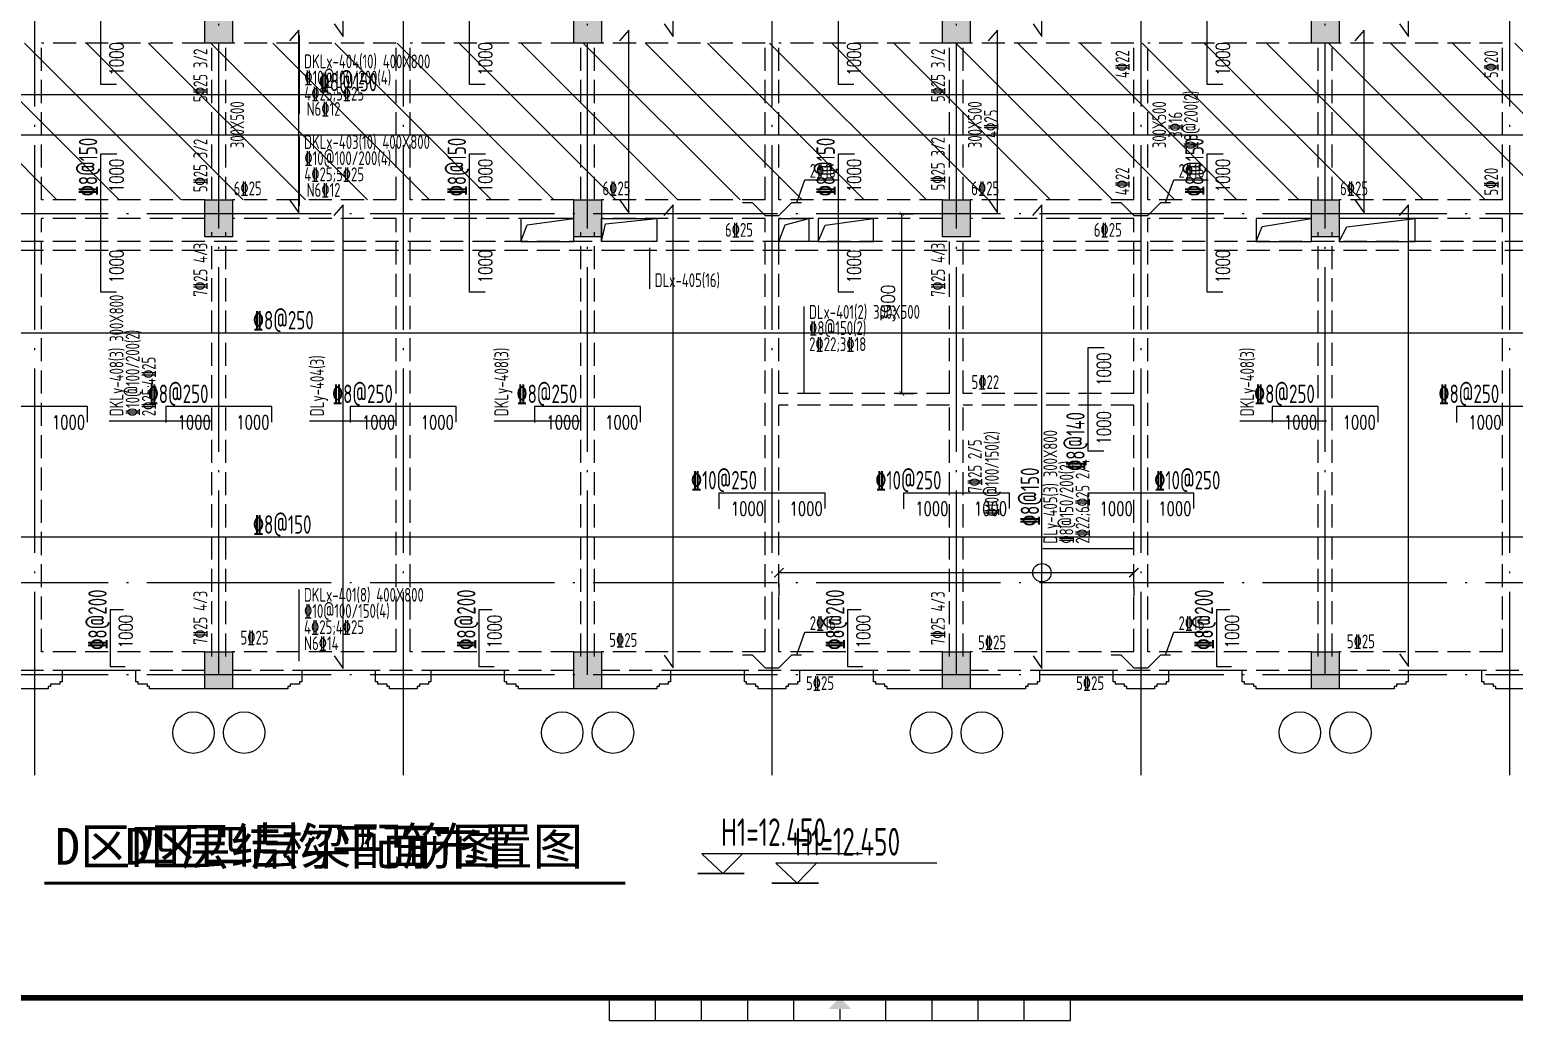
# Model space of a CAD drawing. Header units: millimetres. Extents: x 2998490 to 15040601, y 444546 to 7822218.
# Drawn here: x 14883870 to 14916075, y 7570354 to 7591853 of the extents above; entities that cross this region are included whole.
import ezdxf

# ---------------------------------------------------------------- set-up
doc = ezdxf.new("R2010")
doc.units = ezdxf.units.MM
doc.header["$LTSCALE"] = 2000
doc.linetypes.add('DASH', pattern=[0.35, 0.25, -0.1])
doc.linetypes.add('DOTE', pattern=[2.42, 2, -0.2, 0.02, -0.2])
for name, color, linetype in [('3-AXIS', 3, 'Continuous'), ('3-ban', 84, 'Continuous'), ('3-ban-hatch', 9, 'Continuous'), ('3-ban-rein', 1, 'Continuous'), ('3-ban-TEXT', 7, 'Continuous'), ('3-COLUMN-UP', 2, 'Continuous'), ('3-dote', 43, 'DOTE'), ('3-HATCH', 8, 'Continuous'), ('3-liang-rein-X', 54, 'Continuous'), ('3-liang-rein-Y', 130, 'Continuous'), ('3-liang-R截面-X', 50, 'Continuous'), ('3-liang-R截面-Y', 70, 'Continuous'), ('3-liang-s-1', 44, 'Continuous'), ('3-liang-xu', 120, 'DASH'), ('3-装饰线脚', 7, 'Continuous'), ('图框', 7, 'Continuous')]:
    doc.layers.add(name, color=color, linetype=linetype)
doc.styles.add('DIM_FONT', font='SIMPLEX', dxfattribs={"width": 0.8, "bigfont": 'HZTXT'})
doc.styles.add('TJ1', font='tj-romans1.shx', dxfattribs={"width": 0.8, "bigfont": 'tj-hztxt1.shx'})
doc.styles.add('TSSD_Rein', font='Tssdeng.shx', dxfattribs={"width": 0.7, "bigfont": 'hztxt.shx'})
doc.styles.add('黑体', font='SIMHEI.TTF')
doc.dimstyles.new('DIMN100', dxfattribs={"dimtxt": 300, "dimasz": 100, "dimexe": 250, "dimexo": 300, "dimgap": 150, "dimtad": 1, "dimdec": 0, "dimzin": 0, "dimdsep": 46, "dimtxsty": 'DIM_FONT', "dimblk": 'ARCHTICK', "dimcen": 0.09, "dimclrt": 7, "dimazin": 2, "dimtfac": 1, "dimtdec": 0, "dimtix": 1, "dimtmove": 2, "dimatfit": 3, "dimldrblk": 'ARCHTICK', "dimfxl": 0, "dimtolj": 1, "dimtzin": 0, "dimarcsym": 0})

# ---------------------------------------------------------------- blocks, each defined once
blk = doc.blocks.new('TJAD_TK_A0')
at = {"layer": '图框'}
for p, q in [((1517.5, -436.65), (1517.5, -431.65)), ((1527.5, -436.65), (1527.5, -431.65)), ((1537.5, -436.65), (1537.5, -431.65)), ((1547.5, -436.65), (1547.5, -431.65)), ((1557.5, -436.65), (1557.5, -431.65)), ((1577.5, -436.65), (1577.5, -431.65)), ((1587.5, -436.65), (1587.5, -431.65)), ((1597.5, -436.65), (1597.5, -431.65)), ((1607.5, -436.65), (1607.5, -431.65)), ((1617.5, -436.65), (1617.5, -431.65)), ((1517.5, -436.65), (1617.5, -436.65))]:
    blk.add_line(p, q, dxfattribs=at)
at = {"layer": '图框', "const_width": 1.2}
blk.add_lwpolyline([(2152, -431.7), (2152, 389.3), (998, 389.3), (998, -431.7)], close=True, dxfattribs=at)
at = {"layer": '图框', "const_width": 0.3}
blk.add_lwpolyline([(1567.5, -434.15), (1567.5, -436.65)], dxfattribs=at)
at = {"layer": '图框'}
blk.add_solid([(1570, -434.15), (1565, -434.15), (1567.5, -431.65)], dxfattribs=at)
blk = doc.blocks.new('_ArchTick')
at = {"color": 0, "linetype": 'ByBlock', "const_width": 0.15}
blk.add_lwpolyline([(-0.5, -0.5), (0.5, 0.5)], dxfattribs=at)
blk = doc.blocks.new('*D883')
at = {"layer": '3-ban', "color": 0, "lineweight": -2}
for p, q in [((14907822, 7580079), (14900122, 7580079)), ((14900122, 7579845), (14900122, 7579579)), ((14907822, 7579779), (14907822, 7579579))]:
    blk.add_line(p, q, dxfattribs=at)
at = {"layer": 'Defpoints', "color": 0}
for p in [(14900122, 7580445), (14907822, 7580379), (14900122, 7580079)]:
    blk.add_point(p, dxfattribs=at)
at = {"layer": '3-ban', "color": 0, "lineweight": -2, "xscale": 200, "yscale": 200, "zscale": 200, "rotation": 180}
blk.add_blockref('_ArchTick', (14900122, 7580079), dxfattribs=at)
at = {"layer": '3-ban', "color": 0, "lineweight": -2, "xscale": 200, "yscale": 200, "zscale": 200}
blk.add_blockref('_ArchTick', (14907822, 7580079), dxfattribs=at)
blk = doc.blocks.new('*D1882')
at = {"layer": '3-ban', "color": 0, "lineweight": -2}
for p, q in [((14902721, 7587863), (14903040, 7587863)), ((14902790, 7583963), (14902790, 7587863)), ((14902721, 7583963), (14903040, 7583963))]:
    blk.add_line(p, q, dxfattribs=at)
at = {"layer": 'Defpoints', "color": 0}
for p in [(14902421, 7587863), (14902790, 7587863), (14902421, 7583963)]:
    blk.add_point(p, dxfattribs=at)
at = {"layer": '3-ban', "color": 0, "lineweight": -2, "xscale": 100, "yscale": 100, "zscale": 100}
for p, rotation in [((14902790, 7587863), 90), ((14902790, 7583963), 270)]:
    blk.add_blockref('_ArchTick', p, dxfattribs=dict(at, rotation=rotation))
at = {"layer": '3-ban', "color": 7, "insert": (14902490, 7585913), "char_height": 300, "attachment_point": 5, "rotation": 90, "style": 'DIM_FONT'}
blk.add_mtext('\\A1;3900', dxfattribs=at)

msp = doc.modelspace()

# ---------------------------------------------------------------- hatches: boundary and pattern name
at = {"layer": '3-ban-hatch'}
h = msp.add_hatch(dxfattribs=at)
h.set_pattern_fill('ANSI31', color=8, scale=300, style=0)
h.set_pattern_definition([(135, (29313031.1, -83662.9), (673.51921, 673.51921), [])])
h.paths.add_polyline_path([(14930272.2, 7588163.1), (14930272.2, 7594563.1), (14930861.1, 7594563.1), (14931365.9, 7594867.6), (14933969.3, 7597470.4), (14934198.4, 7598024.5), (14934198.4, 7601703.4), (14933968.1, 7602257), (14931366.1, 7604859), (14930812, 7605088.1), (14927132.6, 7605088.1), (14926578.6, 7604858.8), (14923976.9, 7602257.2), (14923747.2, 7601703.4), (14923747.2, 7600163.1), (14920272.2, 7600163.1), (14920272.2, 7594563.1), (14920272.2, 7591863.1), (14920272.2, 7591563.1), (14857422.2, 7591563.1), (14857422.2, 7588163.1)])
at = {"layer": '3-HATCH'}
for points in [[(14888272.2, 7591563.1), (14887672.2, 7591563.1), (14887672.2, 7592363.1), (14888272.2, 7592363.1)], [(14896272.2, 7591563.1), (14895672.2, 7591563.1), (14895672.2, 7592363.1), (14896272.2, 7592363.1)], [(14904272.2, 7591563.1), (14903672.2, 7591563.1), (14903672.2, 7592363.1), (14904272.2, 7592363.1)], [(14912272.2, 7591563.1), (14911672.2, 7591563.1), (14911672.2, 7592363.1), (14912272.2, 7592363.1)], [(14888272.2, 7587363.1), (14887672.2, 7587363.1), (14887672.2, 7588163.1), (14888272.2, 7588163.1)], [(14896272.2, 7587363.1), (14895672.2, 7587363.1), (14895672.2, 7588163.1), (14896272.2, 7588163.1)], [(14904272.2, 7587363.1), (14903672.2, 7587363.1), (14903672.2, 7588163.1), (14904272.2, 7588163.1)], [(14912272.2, 7587363.1), (14911672.2, 7587363.1), (14911672.2, 7588163.1), (14912272.2, 7588163.1)], [(14888272.2, 7577563.1), (14887672.2, 7577563.1), (14887672.2, 7578363.1), (14888272.2, 7578363.1)], [(14896272.2, 7577563.1), (14895672.2, 7577563.1), (14895672.2, 7578363.1), (14896272.2, 7578363.1)], [(14904272.2, 7577563.1), (14903672.2, 7577563.1), (14903672.2, 7578363.1), (14904272.2, 7578363.1)], [(14912272.2, 7577563.1), (14911672.2, 7577563.1), (14911672.2, 7578363.1), (14912272.2, 7578363.1)]]:
    msp.add_hatch(color=256, dxfattribs=at).paths.add_polyline_path(points)

# ---------------------------------------------------------------- linework, layer by layer
at = {"layer": '3-AXIS', "color": 15, "linetype": 'DOTE'}
for p, q in [((14887972.2, 7577863.1), (14887972.2, 7606518)), ((14895972.2, 7577863.1), (14895972.2, 7606518)), ((14903972.2, 7577863.1), (14903972.2, 7606518)), ((14911972.2, 7577863.1), (14911972.2, 7606518)), ((14933972.2, 7587863.1), (14854749, 7587863.1)), ((14933972.2, 7579863.1), (14854749, 7579863.1)), ((14933972.2, 7577863.1), (14854749, 7577863.1))]:
    msp.add_line(p, q, dxfattribs=at)
at = {"layer": '3-ban'}
msp.add_lwpolyline([(14903545.9, 7573779.2), (14900058.9, 7573779.2), (14900514.6, 7573347.9), (14899969.6, 7573347.9), (14900978.4, 7573347.9), (14900514.6, 7573347.9), (14900938.5, 7573779.2)], dxfattribs=at)
at = {"layer": '3-ban', "const_width": 70}
msp.add_lwpolyline([(14884186.4, 7573347.9), (14896787.2, 7573347.9)], dxfattribs=at)
at = {"layer": '3-ban'}
msp.add_circle((14905828, 7580078.7), 200, dxfattribs=at)
at = {"layer": '3-ban-rein'}
for points in [[(14890473.5, 7591979.2), (14890666.9, 7591705.5), (14890666.9, 7601673.8), (14890463.8, 7601444.4)], [(14897634.5, 7591979.2), (14897828, 7591705.5), (14897828, 7601666.8), (14897624.9, 7601437.4)], [(14905634.5, 7591979.2), (14905828, 7591705.5), (14905828, 7601730.3), (14905624.9, 7601500.9)], [(14913584.5, 7591979.2), (14913778, 7591705.5), (14913778, 7601684.2), (14913574.9, 7601454.9)], [(14885750.8, 7590663.1), (14885412.9, 7590663.1), (14885412.9, 7593460.7), (14885758.9, 7593460.7)], [(14893750.8, 7590663.1), (14893412.9, 7590663.1), (14893412.9, 7593460.7), (14893758.9, 7593460.7)], [(14901750.8, 7590663.1), (14901412.9, 7590663.1), (14901412.9, 7593460.7), (14901758.9, 7593460.7)], [(14909750.8, 7590663.1), (14909412.9, 7590663.1), (14909412.9, 7593460.7), (14909758.9, 7593460.7)], [(14889512.9, 7588158.9), (14889706.4, 7587885.2), (14889706.4, 7591842.5), (14889503.3, 7591613.1)], [(14896674, 7588158.9), (14896867.4, 7587885.2), (14896867.4, 7591842.5), (14896664.3, 7591613.1)], [(14904674, 7588158.9), (14904867.4, 7587885.2), (14904867.4, 7591842.5), (14904664.3, 7591613.1)], [(14912624, 7588158.9), (14912817.4, 7587885.2), (14912817.4, 7591842.5), (14912614.3, 7591613.1)], [(14930116.1, 7590102.4), (14930116.1, 7590440.3), (14857539.1, 7590440.3), (14857539.1, 7590094.3)], [(14929910.3, 7589760.6), (14930184, 7589567.2), (14857522.9, 7589567.2), (14857752.2, 7589770.3)], [(14885750.8, 7586163.1), (14885412.9, 7586163.1), (14885412.9, 7589163.1), (14885758.9, 7589163.1)], [(14893750.8, 7586163.1), (14893412.9, 7586163.1), (14893412.9, 7589163.1), (14893758.9, 7589163.1)], [(14901750.8, 7586163.1), (14901412.9, 7586163.1), (14901412.9, 7589163.1), (14901758.9, 7589163.1)], [(14909750.8, 7586163.1), (14909412.9, 7586163.1), (14909412.9, 7589163.1), (14909758.9, 7589163.1)], [(14890473.5, 7578279.6), (14890666.9, 7578005.9), (14890666.9, 7588053.4), (14890463.8, 7587824)], [(14897634.5, 7578293), (14897828, 7578019.3), (14897828, 7588053.4), (14897624.9, 7587824)], [(14905634.5, 7578276.7), (14905828, 7578003.1), (14905828, 7588053.4), (14905624.9, 7587824)], [(14913584.5, 7578319.3), (14913778, 7578045.6), (14913778, 7588053.4), (14913574.9, 7587824)], [(14920116.1, 7584938.5), (14920116.1, 7585276.5), (14857525, 7585276.5), (14857525, 7584930.5)], [(14907169.7, 7582713.1), (14906831.7, 7582713.1), (14906831.7, 7584963.1), (14907177.7, 7584963.1)], [(14885122.3, 7583342.4), (14885122.3, 7583680.4), (14882822.3, 7583680.4), (14882822.3, 7583334.4)], [(14889122.3, 7583342.4), (14889122.3, 7583680.4), (14886822.3, 7583680.4), (14886822.3, 7583334.4)], [(14893122.3, 7583342.4), (14893122.3, 7583680.4), (14890822.3, 7583680.4), (14890822.3, 7583334.4)], [(14897122.3, 7583342.4), (14897122.3, 7583680.4), (14894822.3, 7583680.4), (14894822.3, 7583334.4)], [(14913122.3, 7583342.4), (14913122.3, 7583680.4), (14910822.3, 7583680.4), (14910822.3, 7583334.4)], [(14917122.3, 7583342.4), (14917122.3, 7583680.4), (14914822.3, 7583680.4), (14914822.3, 7583334.4)], [(14901122.3, 7581469.8), (14901122.3, 7581807.8), (14898822.3, 7581807.8), (14898822.3, 7581461.8)], [(14905122.3, 7581469.8), (14905122.3, 7581807.8), (14902822.3, 7581807.8), (14902822.3, 7581461.8)], [(14909122.3, 7581469.8), (14909122.3, 7581807.8), (14906822.3, 7581807.8), (14906822.3, 7581461.8)], [(14919910.3, 7581041.9), (14920184, 7580848.5), (14857522.9, 7580848.5), (14857752.2, 7581051.6)], [(14885904.8, 7579274.1), (14885612.8, 7579274.1), (14885612.8, 7578048.1), (14885942.1, 7578048.1)], [(14893904.8, 7579274.1), (14893612.8, 7579274.1), (14893612.8, 7578048.1), (14893942.1, 7578048.1)], [(14901904.8, 7579274.1), (14901612.8, 7579274.1), (14901612.8, 7578048.1), (14901942.1, 7578048.1)], [(14909904.8, 7579274.1), (14909612.8, 7579274.1), (14909612.8, 7578048.1), (14909942.1, 7578048.1)]]:
    msp.add_lwpolyline(points, dxfattribs=at)
at = {"layer": '3-COLUMN-UP'}
for points in [[(14888272.2, 7591563.1), (14887672.2, 7591563.1), (14887672.2, 7592363.1), (14888272.2, 7592363.1)], [(14896272.2, 7591563.1), (14895672.2, 7591563.1), (14895672.2, 7592363.1), (14896272.2, 7592363.1)], [(14904272.2, 7591563.1), (14903672.2, 7591563.1), (14903672.2, 7592363.1), (14904272.2, 7592363.1)], [(14912272.2, 7591563.1), (14911672.2, 7591563.1), (14911672.2, 7592363.1), (14912272.2, 7592363.1)], [(14888272.2, 7587363.1), (14887672.2, 7587363.1), (14887672.2, 7588163.1), (14888272.2, 7588163.1)], [(14896272.2, 7587363.1), (14895672.2, 7587363.1), (14895672.2, 7588163.1), (14896272.2, 7588163.1)], [(14904272.2, 7587363.1), (14903672.2, 7587363.1), (14903672.2, 7588163.1), (14904272.2, 7588163.1)], [(14912272.2, 7587363.1), (14911672.2, 7587363.1), (14911672.2, 7588163.1), (14912272.2, 7588163.1)], [(14888272.2, 7577563.1), (14887672.2, 7577563.1), (14887672.2, 7578363.1), (14888272.2, 7578363.1)], [(14896272.2, 7577563.1), (14895672.2, 7577563.1), (14895672.2, 7578363.1), (14896272.2, 7578363.1)], [(14904272.2, 7577563.1), (14903672.2, 7577563.1), (14903672.2, 7578363.1), (14904272.2, 7578363.1)], [(14912272.2, 7577563.1), (14911672.2, 7577563.1), (14911672.2, 7578363.1), (14912272.2, 7578363.1)]]:
    msp.add_lwpolyline(points, close=True, dxfattribs=at)
at = {"layer": '3-dote'}
for p, q in [((14883972.2, 7603868.3), (14883972.2, 7575686.7)), ((14891972.2, 7603868.3), (14891972.2, 7575686.7)), ((14899972.2, 7603868.3), (14899972.2, 7575686.7)), ((14907972.2, 7603868.3), (14907972.2, 7575686.7)), ((14915972.2, 7603868.3), (14915972.2, 7575686.7))]:
    msp.add_line(p, q, dxfattribs=at)
at = {"layer": '3-liang-rein-X'}
for p, q in [((14900509.9, 7588104.7), (14900687.2, 7588596.5)), ((14900687.2, 7588596.5), (14901432.4, 7588596.5)), ((14908509.9, 7588104.7), (14908687.2, 7588596.5)), ((14908687.2, 7588596.5), (14909432.4, 7588596.5)), ((14900509.9, 7578299), (14900687.2, 7578790.8)), ((14900687.2, 7578790.8), (14901432.4, 7578790.8)), ((14908509.9, 7578299), (14908687.2, 7578790.8)), ((14908687.2, 7578790.8), (14909432.4, 7578790.8))]:
    msp.add_line(p, q, dxfattribs=at)
at = {"layer": '3-liang-rein-X', "color": 1}
for points in [[(14899330.2, 7588105.5), (14899540.1, 7588105.5), (14899822.9, 7587822.7), (14900122.9, 7587822.7), (14900405, 7588104.7), (14900614.9, 7588104.7)], [(14907330.2, 7588105.5), (14907540.1, 7588105.5), (14907822.9, 7587822.7), (14908122.9, 7587822.7), (14908405, 7588104.7), (14908614.9, 7588104.7)], [(14899330.2, 7578299.8), (14899540.1, 7578299.8), (14899822.9, 7578017), (14900122.9, 7578017), (14900405, 7578299), (14900614.9, 7578299)], [(14907330.2, 7578299.8), (14907540.1, 7578299.8), (14907822.9, 7578017), (14908122.9, 7578017), (14908405, 7578299), (14908614.9, 7578299)]]:
    msp.add_lwpolyline(points, dxfattribs=at)
at = {"layer": '3-liang-R截面-X'}
for p, q in [((14889713.5, 7591732.1), (14889713.5, 7590026.6)), ((14889713.5, 7589535.3), (14889713.5, 7588036.9)), ((14897318.3, 7587120.2), (14897318.3, 7586231.6)), ((14900665.5, 7585851.5), (14900665.5, 7583963.1)), ((14889708.7, 7579717.5), (14889708.7, 7578163.1))]:
    msp.add_line(p, q, dxfattribs=at)
msp.add_lwpolyline([(14901937.7, 7573986.8), (14898450.7, 7573986.8), (14898906.4, 7573555.5), (14898361.4, 7573555.5), (14899370.1, 7573555.5), (14898906.4, 7573555.5), (14899330.3, 7573986.8)], dxfattribs=at)
at = {"layer": '3-liang-R截面-X', "const_width": 70}
msp.add_lwpolyline([(14885705.9, 7573347.9), (14894974.9, 7573347.9)], dxfattribs=at)
at = {"layer": '3-liang-R截面-Y'}
for p, q in [((14885592.3, 7583369.2), (14887822.2, 7583369.2)), ((14889942.1, 7583369.2), (14891822.1, 7583369.2)), ((14893942.3, 7583369.2), (14895822.2, 7583369.2)), ((14910118.4, 7583369.2), (14911998.4, 7583369.2)), ((14905849.8, 7580605.2), (14907822.1, 7580605.2))]:
    msp.add_line(p, q, dxfattribs=at)
at = {"layer": '3-liang-s-1'}
for points in [[(14894522.2, 7587263.1), (14895672.2, 7587263.1), (14895672.2, 7587763.1), (14894522.2, 7587763.1)], [(14896272.2, 7587763.1), (14897472.2, 7587763.1), (14897472.2, 7587263.1), (14896272.2, 7587263.1)], [(14900772.2, 7587263.1), (14900122.2, 7587263.1), (14900122.2, 7587763.1), (14900772.2, 7587763.1)], [(14900972.2, 7587263.1), (14902172.2, 7587263.1), (14902172.2, 7587763.1), (14900972.2, 7587763.1)], [(14910472.2, 7587263.1), (14911672.2, 7587263.1), (14911672.2, 7587763.1), (14910472.2, 7587763.1)], [(14912272.2, 7587263.1), (14913922.2, 7587263.1), (14913922.2, 7587763.1), (14912272.2, 7587763.1)]]:
    msp.add_lwpolyline(points, close=True, dxfattribs=at)
for points in [[(14894522.2, 7587263.1), (14894659.5, 7587622), (14895672.2, 7587763.1)], [(14896272.2, 7587263.1), (14896363.9, 7587645.5), (14897472.2, 7587763.1)], [(14900122.2, 7587263.1), (14900260.1, 7587621.9), (14900772.2, 7587763.1)], [(14900972.2, 7587263.1), (14901124.2, 7587615.6), (14902172.2, 7587763.1)], [(14910472.2, 7587263.1), (14910604.4, 7587583.6), (14911672.2, 7587763.1)], [(14912272.2, 7587263.1), (14912442, 7587580.9), (14913922.2, 7587763.1)], [(14887972.1, 7577563.1), (14886472.1, 7577563.1), (14886472.1, 7577613.1), (14886422.1, 7577613.1), (14886422.1, 7577663.1), (14886222.1, 7577663.1), (14886222.1, 7577713.1), (14886172.1, 7577713.1), (14886172.1, 7577963.1), (14884572.1, 7577963.1), (14884572.1, 7577713.1), (14884522.1, 7577713.1), (14884522.1, 7577663.1), (14884322.1, 7577663.1), (14884322.1, 7577613.1), (14884272.1, 7577613.1), (14884272.1, 7577563.1), (14883672.1, 7577563.1)], [(14895972.1, 7577563.1), (14894472.1, 7577563.1), (14894472.1, 7577613.1), (14894422.1, 7577613.1), (14894422.1, 7577663.1), (14894222.1, 7577663.1), (14894222.1, 7577713.1), (14894172.1, 7577713.1), (14894172.1, 7577963.1), (14892572.1, 7577963.1), (14892572.1, 7577713.1), (14892522.1, 7577713.1), (14892522.1, 7577663.1), (14892322.1, 7577663.1), (14892322.1, 7577613.1), (14892272.1, 7577613.1), (14892272.1, 7577563.1), (14891672.1, 7577563.1), (14891672.1, 7577613.1), (14891622.1, 7577613.1), (14891622.1, 7577663.1), (14891422.1, 7577663.1), (14891422.1, 7577713.1), (14891372.1, 7577713.1), (14891372.1, 7577963.1), (14889772.1, 7577963.1), (14889772.1, 7577713.1), (14889722.1, 7577713.1), (14889722.1, 7577663.1), (14889522.1, 7577662.8), (14889522.1, 7577613.1), (14889472.1, 7577613.1), (14889472.1, 7577563.1), (14887972.1, 7577563.1)], [(14903972.1, 7577563.1), (14902472.1, 7577563.1), (14902472.1, 7577613.1), (14902422.1, 7577613.1), (14902422.1, 7577663.1), (14902222.1, 7577663.1), (14902222.1, 7577713.1), (14902172.1, 7577713.1), (14902172.1, 7577963.1), (14900572.1, 7577963.1), (14900572.1, 7577713.1), (14900522.1, 7577713.1), (14900522.1, 7577663.1), (14900322.1, 7577663.1), (14900322.1, 7577613.1), (14900272.1, 7577613.1), (14900272.1, 7577563.1), (14899672.1, 7577563.1), (14899672.1, 7577613.1), (14899622.1, 7577613.1), (14899622.1, 7577663.1), (14899422.1, 7577663.1), (14899422.1, 7577713.1), (14899372.1, 7577713.1), (14899372.1, 7577963.1), (14897772.1, 7577963.1), (14897772.1, 7577713.1), (14897722.1, 7577713.1), (14897722.1, 7577663.1), (14897522.1, 7577662.8), (14897522.1, 7577613.1), (14897472.1, 7577613.1), (14897472.1, 7577563.1), (14895972.1, 7577563.1)], [(14911972.1, 7577563.1), (14910472.1, 7577563.1), (14910472.1, 7577613.1), (14910422.1, 7577613.1), (14910422.1, 7577663.1), (14910222.1, 7577663.1), (14910222.1, 7577713.1), (14910172.1, 7577713.1), (14910172.1, 7577963.1), (14908572.1, 7577963.1), (14908572.1, 7577713.1), (14908522.1, 7577713.1), (14908522.1, 7577663.1), (14908322.1, 7577663.1), (14908322.1, 7577613.1), (14908272.1, 7577613.1), (14908272.1, 7577563.1), (14907672.1, 7577563.1), (14907672.1, 7577613.1), (14907622.1, 7577613.1), (14907622.1, 7577663.1), (14907422.1, 7577663.1), (14907422.1, 7577713.1), (14907372.1, 7577713.1), (14907372.1, 7577963.1), (14905772.1, 7577963.1), (14905772.1, 7577713.1), (14905722.1, 7577713.1), (14905722.1, 7577663.1), (14905522.1, 7577662.8), (14905522.1, 7577613.1), (14905472.1, 7577613.1), (14905472.1, 7577563.1), (14903972.1, 7577563.1)], [(14916272.1, 7577563.1), (14915672.1, 7577563.1), (14915672.1, 7577613.1), (14915622.1, 7577613.1), (14915622.1, 7577663.1), (14915422.1, 7577663.1), (14915422.1, 7577713.1), (14915372.1, 7577713.1), (14915372.1, 7577963.1), (14913772.1, 7577963.1), (14913772.1, 7577713.1), (14913722.1, 7577713.1), (14913722.1, 7577663.1), (14913522.1, 7577662.8), (14913522.1, 7577613.1), (14913472.1, 7577613.1), (14913472.1, 7577563.1), (14911972.1, 7577563.1)]]:
    msp.add_lwpolyline(points, dxfattribs=at)
at = {"layer": '3-liang-xu'}
for p, q in [((14884122.2, 7588163.1), (14884122.2, 7591563.1)), ((14887675.5, 7591563.1), (14884122.2, 7591563.1)), ((14887822.2, 7588163.1), (14887822.2, 7591563.1)), ((14888122.2, 7588163.1), (14888122.2, 7591563.1)), ((14891822.2, 7591563.1), (14888272.2, 7591563.1)), ((14891822.2, 7588163.1), (14891822.2, 7591563.1)), ((14892122.2, 7588163.1), (14892122.2, 7591563.1)), ((14895672.2, 7591563.1), (14892122.2, 7591563.1)), ((14895822.2, 7588163.1), (14895822.2, 7591563.1)), ((14896122.2, 7588163.1), (14896122.2, 7591563.1)), ((14899822.2, 7591563.1), (14896272.2, 7591563.1)), ((14899822.2, 7588163.1), (14899822.2, 7591563.1)), ((14900122.2, 7588163.1), (14900122.2, 7591563.1)), ((14903672.2, 7591563.1), (14900122.2, 7591563.1)), ((14903822.2, 7588163.1), (14903822.2, 7591563.1)), ((14904122.2, 7588163.1), (14904122.2, 7591563.1)), ((14907822.2, 7591563.1), (14904272.2, 7591563.1)), ((14907822.2, 7588163.1), (14907822.2, 7591563.1)), ((14908122.2, 7588163.1), (14908122.2, 7591563.1)), ((14911674.1, 7591563.1), (14908122.2, 7591563.1)), ((14911822.2, 7588163.1), (14911822.2, 7591563.1)), ((14912122.2, 7588163.1), (14912122.2, 7591563.1)), ((14915822.2, 7591563.1), (14912272.2, 7591563.1)), ((14915822.2, 7588163.1), (14915822.2, 7591563.1)), ((14887672.2, 7588163.1), (14884122.2, 7588163.1)), ((14891822.2, 7588163.1), (14888272.2, 7588163.1)), ((14895672.2, 7588163.1), (14892122.2, 7588163.1)), ((14899822.2, 7588163.1), (14896272.2, 7588163.1)), ((14903672.2, 7588163.1), (14900122.2, 7588163.1)), ((14907822.2, 7588163.1), (14904272.2, 7588163.1)), ((14911672.2, 7588163.1), (14908122.2, 7588163.1)), ((14915822.2, 7588163.1), (14912272.2, 7588163.1)), ((14884122.2, 7578363.1), (14884122.2, 7587763.1)), ((14887672.2, 7587763.1), (14884122.2, 7587763.1)), ((14891822.2, 7587763.1), (14888272.2, 7587763.1)), ((14891822.2, 7578363.1), (14891822.2, 7587763.1)), ((14892122.2, 7578363.1), (14892122.2, 7587763.1)), ((14895672.2, 7587763.1), (14892122.2, 7587763.1)), ((14899822.2, 7587763.1), (14896272.2, 7587763.1)), ((14899822.2, 7578363.1), (14899822.2, 7587763.1)), ((14900122.2, 7583963.1), (14900122.2, 7587763.1)), ((14903672.2, 7587763.1), (14900122.2, 7587763.1)), ((14907822.2, 7587763.1), (14904272.2, 7587763.1)), ((14907822.2, 7583963.1), (14907822.2, 7587763.1)), ((14908122.2, 7578363.1), (14908122.2, 7587763.1)), ((14911672.2, 7587763.1), (14908122.2, 7587763.1)), ((14915822.2, 7587763.1), (14912272.2, 7587763.1)), ((14915822.2, 7578363.1), (14915822.2, 7587763.1)), ((14919872.2, 7587263.1), (14857722.2, 7587263.1)), ((14887822.2, 7578263.1), (14887822.2, 7587463.1)), ((14888122.2, 7578263.1), (14888122.2, 7587463.1)), ((14895822.2, 7578263.1), (14895822.2, 7587463.1)), ((14896122.2, 7578263.1), (14896122.2, 7587463.1)), ((14903822.2, 7583963.1), (14903822.2, 7587463.1)), ((14904122.2, 7583963.1), (14904122.2, 7587463.1)), ((14911822.2, 7578263.1), (14911822.2, 7587463.1)), ((14912122.2, 7578263.1), (14912122.2, 7587463.1)), ((14919872.2, 7587063.1), (14857722.2, 7587063.1)), ((14903822.2, 7583963.1), (14900122.2, 7583963.1)), ((14900122.2, 7578363.1), (14900122.2, 7583713.1)), ((14903822.2, 7583713.1), (14900122.2, 7583713.1)), ((14903822.2, 7578263.1), (14903822.2, 7583713.1)), ((14907822.2, 7583963.1), (14904122.2, 7583963.1)), ((14904122.2, 7578263.1), (14904122.2, 7583713.1)), ((14907822.2, 7583713.1), (14904122.2, 7583713.1)), ((14907822.2, 7578363.1), (14907822.2, 7583713.1)), ((14887672.2, 7578363.1), (14884122.2, 7578363.1)), ((14891822.2, 7578363.1), (14888272.2, 7578363.1)), ((14895672.2, 7578363.1), (14892122.2, 7578363.1)), ((14899822.2, 7578363.1), (14896272.2, 7578363.1)), ((14903672.2, 7578363.1), (14900122.2, 7578363.1)), ((14907822.2, 7578363.1), (14904272.2, 7578363.1)), ((14911672.2, 7578363.1), (14908122.2, 7578363.1)), ((14915822.2, 7578363.1), (14912272.2, 7578363.1)), ((14887672.2, 7577963.1), (14880272.2, 7577963.1)), ((14895672.2, 7577963.1), (14888272.2, 7577963.1)), ((14903672.2, 7577963.1), (14896272.2, 7577963.1)), ((14911672.2, 7577963.1), (14904272.2, 7577963.1)), ((14919672.2, 7577963.1), (14912272.2, 7577963.1))]:
    msp.add_line(p, q, dxfattribs=at)
at = {"layer": '3-装饰线脚'}
for centre in [(14887422.2, 7576613.1), (14888522.2, 7576613.1), (14895422.2, 7576613.1), (14896522.2, 7576613.1), (14903422.2, 7576613.1), (14904522.2, 7576613.1), (14911422.2, 7576613.1), (14912522.2, 7576613.1)]:
    msp.add_circle(centre, 450, dxfattribs=at)

# ---------------------------------------------------------------- block references
at = {"layer": '图框', "xscale": 100, "yscale": 100, "zscale": 100}
msp.add_blockref('TJAD_TK_A0', (14744694.6, 7614033.9), dxfattribs=at)

# ---------------------------------------------------------------- texts
at = {"layer": '3-ban', "style": 'TSSD_Rein', "width": 0.7}
for s, rotation, p in [('%%1328@150', 0.00581, (14890138.6, 7590517.2, -5065)), ('%%1328@150', 89.99419, (14885335.8, 7588241.8, -5065)), ('%%1328@150', 89.99419, (14893335.8, 7588241.8, -5065)), ('%%1328@150', 89.99419, (14901335.8, 7588241.8, -5065)), ('%%1328@150', 89.99419, (14909335.8, 7588241.8, -5065)), ('%%1328@250', 0.00581, (14888711.9, 7585353.4, -5065)), ('%%1328@250', 0.00581, (14886429.8, 7583757.3, -5065)), ('%%1328@250', 0.00581, (14890429.8, 7583757.3, -5065)), ('%%1328@250', 0.00581, (14894429.8, 7583757.3, -5065)), ('%%1328@250', 0.00581, (14910429.8, 7583757.3, -5065)), ('%%1328@250', 0.00581, (14914429.8, 7583757.3, -5065)), ('%%1328@140', 89.99419, (14906754.7, 7582288.9, -5065)), ('%%13210@250', 0.00581, (14898214.4, 7581884.7, -5065)), ('%%13210@250', 0.00581, (14902214.4, 7581884.7, -5065)), ('%%1328@150', 89.99419, (14905766.1, 7581090.5, -5065)), ('%%13210@250', 0.00581, (14908265.8, 7581884.7, -5065)), ('%%1328@150', 0.00581, (14888712.5, 7580925.4, -5065)), ('%%1328@200', 90.00581, (14885540.6, 7578410.1, -5065)), ('%%1328@200', 90.00581, (14893540.6, 7578410.1, -5065)), ('%%1328@200', 90.00581, (14901540.6, 7578410.1, -5065)), ('%%1328@200', 90.00581, (14909540.6, 7578410.1, -5065))]:
    msp.add_text(s, height=400, rotation=rotation, dxfattribs=at).set_placement(p)
at = {"layer": '3-ban', "style": '黑体'}
msp.add_text('D区四层结构平面布置图', height=800, dxfattribs=at).set_placement((14884417.7, 7573747.9))
at = {"layer": '3-ban', "style": 'TSSD_Rein', "width": 0.7}
msp.add_text('H1=12.450', height=600, dxfattribs=at).set_placement((14900474.1, 7573946.4))
at = {"layer": '3-ban-TEXT', "style": 'TJ1', "width": 0.7}
for p in [(14885902.7, 7590860), (14893902.7, 7590860), (14901902.7, 7590860), (14909902.7, 7590860), (14885902.7, 7588333), (14893902.7, 7588333), (14901902.7, 7588333), (14909902.7, 7588333), (14885902.7, 7586360), (14893902.7, 7586360), (14901902.7, 7586360), (14909902.7, 7586360), (14907321.6, 7584133), (14907321.6, 7582860), (14886102.7, 7578444), (14894102.7, 7578444), (14902102.7, 7578444), (14910102.7, 7578444)]:
    msp.add_text('1000', height=300, rotation=90, dxfattribs=at).set_placement(p)
for p in [(14884351.9, 7583190.5), (14887078.9, 7583190.5), (14888351.9, 7583190.5), (14891078.9, 7583190.5), (14892351.9, 7583190.5), (14895078.9, 7583190.5), (14896351.9, 7583190.5), (14911078.9, 7583190.5), (14912351.9, 7583190.5), (14915078.9, 7583190.5), (14899078.9, 7581317.9), (14900351.9, 7581317.9), (14903078.9, 7581317.9), (14904351.9, 7581317.9), (14907078.9, 7581317.9), (14908351.9, 7581317.9)]:
    msp.add_text('1000', height=300, dxfattribs=at).set_placement(p)
at = {"layer": '3-liang-rein-X', "style": 'TSSD_Rein', "width": 0.7}
for s, p in [('%%13210@100/200(4)', (14889826.3, 7590666.2)), ('4%%13225;5%%13225', (14889826.3, 7590316.2)), ('N6%%13212', (14889877, 7589985.5)), ('%%13210@100/200(4)', (14889826.3, 7588917.6)), ('4%%13225;5%%13225', (14889826.3, 7588567.7)), ('2%%13216', (14900791.4, 7588642.2)), ('2%%13216', (14908791.4, 7588642.2)), ('6%%13225', (14888294.2, 7588263.1)), ('6%%13225', (14896294.2, 7588263.1)), ('6%%13225', (14904294.2, 7588263.1)), ('6%%13225', (14912294.2, 7588263.1)), ('N6%%13212', (14889877, 7588228.3)), ('6%%13225', (14898952.3, 7587363.1)), ('6%%13225', (14906952.3, 7587363.1)), ('%%1328@150(2)', (14900778.4, 7585233.8)), ('2%%13222;3%%13218', (14900778.4, 7584883.9)), ('5%%13222', (14904300.3, 7584063.1)), ('%%13210@100/150(4)', (14889821.6, 7579099.8)), ('4%%13225;4%%13225', (14889821.6, 7578749.8)), ('2%%13216', (14900791.4, 7578836.5)), ('2%%13216', (14908791.4, 7578836.5)), ('5%%13225', (14888442.2, 7578523.3)), ('N6%%13214', (14889821.6, 7578399.8)), ('5%%13225', (14896442.2, 7578472.2)), ('5%%13225', (14904442.2, 7578419.1)), ('5%%13225', (14912442.2, 7578440.6)), ('5%%13225', (14900710, 7577535.5)), ('5%%13225', (14906568.5, 7577535.5))]:
    msp.add_text(s, height=300, dxfattribs=at).set_placement(p)
at = {"layer": '3-liang-rein-Y', "style": 'TSSD_Rein', "width": 0.7}
for s, p in [('5%%13225 3/2', (14887722.1, 7590284.3)), ('5%%13225 3/2', (14903722.1, 7590284.3)), ('4%%13222', (14907722.1, 7590803.2)), ('5%%13220', (14915722.1, 7590803.2)), ('%%1328@200(2)', (14909209.1, 7589261.2)), ('4%%13225', (14904872.2, 7589506.9)), ('3%%13216', (14908872.1, 7589506.9)), ('5%%13225 3/2', (14903721, 7588368.3)), ('5%%13225 3/2', (14887722.1, 7588329.8)), ('4%%13222', (14907722.1, 7588261.2)), ('5%%13220', (14915722.1, 7588258.8)), ('7%%13225 4/3', (14887722.2, 7586065.5)), ('7%%13225 4/3', (14903722.2, 7586065.5)), ('%%13210@100/200(2)', (14886251.9, 7583473.4)), ('2%%13225;4%%13225', (14886601.9, 7583473.4)), ('%%13210@100/150(2)', (14904890.9, 7581305.6)), ('7%%13225 2/5', (14904522.2, 7581814.9)), ('%%1328@150/200(2)', (14906509.5, 7580709.4)), ('2%%13222;6%%13225 2/4', (14906859.5, 7580709.4)), ('7%%13225 4/3', (14887721, 7578520.4)), ('7%%13225 4/3', (14903721, 7578509.6))]:
    msp.add_text(s, height=300, rotation=90, dxfattribs=at).set_placement(p)
at = {"layer": '3-liang-R截面-X', "style": 'TSSD_Rein', "width": 0.7}
for s, height, p in [('DKLx-404(10) 400X800', 300, (14889821.5, 7591016.2)), ('DKLx-403(10) 400X800', 300, (14889821.5, 7589267.6)), ('DLx-405(16)', 300, (14897426.3, 7586272.2)), ('DLx-401(2) 300X500', 300, (14900773.6, 7585583.8)), ('DKLx-401(8) 400X800', 300, (14889816.7, 7579449.8)), ('H1=12.450', 600, (14898865.9, 7574154))]:
    msp.add_text(s, height=height, dxfattribs=at).set_placement(p)
at = {"layer": '3-liang-R截面-X', "style": '黑体'}
msp.add_text('D区四层梁配筋图', height=800, dxfattribs=at).set_placement((14885937.2, 7573747.9))
at = {"layer": '3-liang-R截面-Y', "style": 'TSSD_Rein', "width": 0.7}
for s, p in [('300X500', (14888521, 7589284.2)), ('300X500', (14904522.2, 7589284.2)), ('300X500', (14908522.1, 7589284.2)), ('DKLy-408(3) 300X800', (14885901.9, 7583473.4)), ('DLy-404(3)', (14890251.8, 7583473.4)), ('DKLy-408(3)', (14894251.9, 7583473.4)), ('DKLy-408(3)', (14910428.1, 7583473.4)), ('DLy-405(3) 300X800', (14906159.5, 7580709.4))]:
    msp.add_text(s, height=300, rotation=90, dxfattribs=at).set_placement(p)

# ---------------------------------------------------------------- dimensions: what is measured, and where the dimension line sits
at = {"layer": '3-ban'}
dim = msp.add_linear_dim(base=(14902790.5, 7587863.1), p1=(14902420.8, 7583963.1), p2=(14902420.8, 7587863.1), angle=90, dimstyle='DIMN100', dxfattribs=at)
dim.commit()
dim.dimension.update_dxf_attribs({"geometry": '*D1882', "text_midpoint": (14902490.5, 7585913.1)})
dim = msp.add_linear_dim(base=(14900122.3, 7580078.7), p1=(14907822.3, 7580378.9), p2=(14900122.3, 7580445.5), angle=180, text=' ', dimstyle='DIMN100', override={"dimscale": 2}, dxfattribs=at)
dim.commit()
dim.dimension.update_dxf_attribs({"geometry": '*D883', "text_midpoint": (14903972.3, 7580078.7)})

doc.saveas('drawing.dxf')
